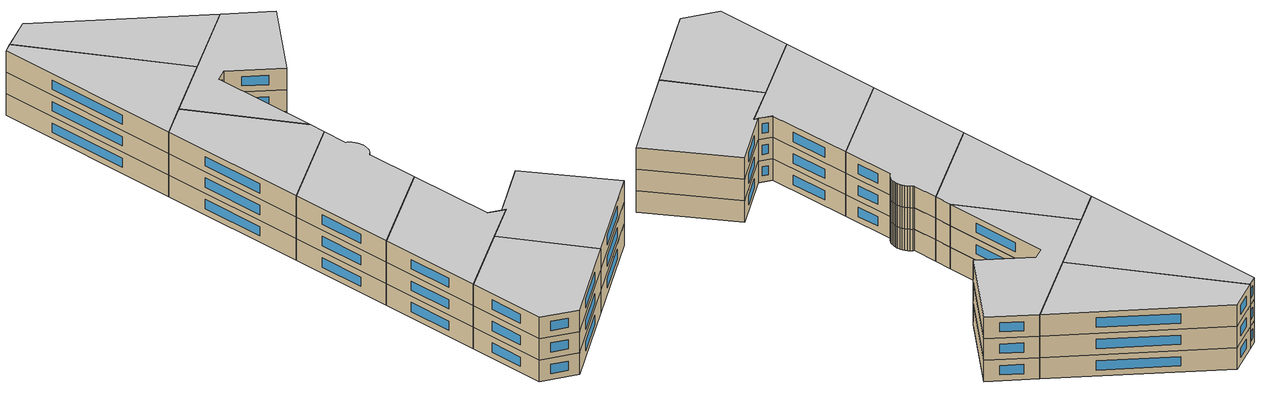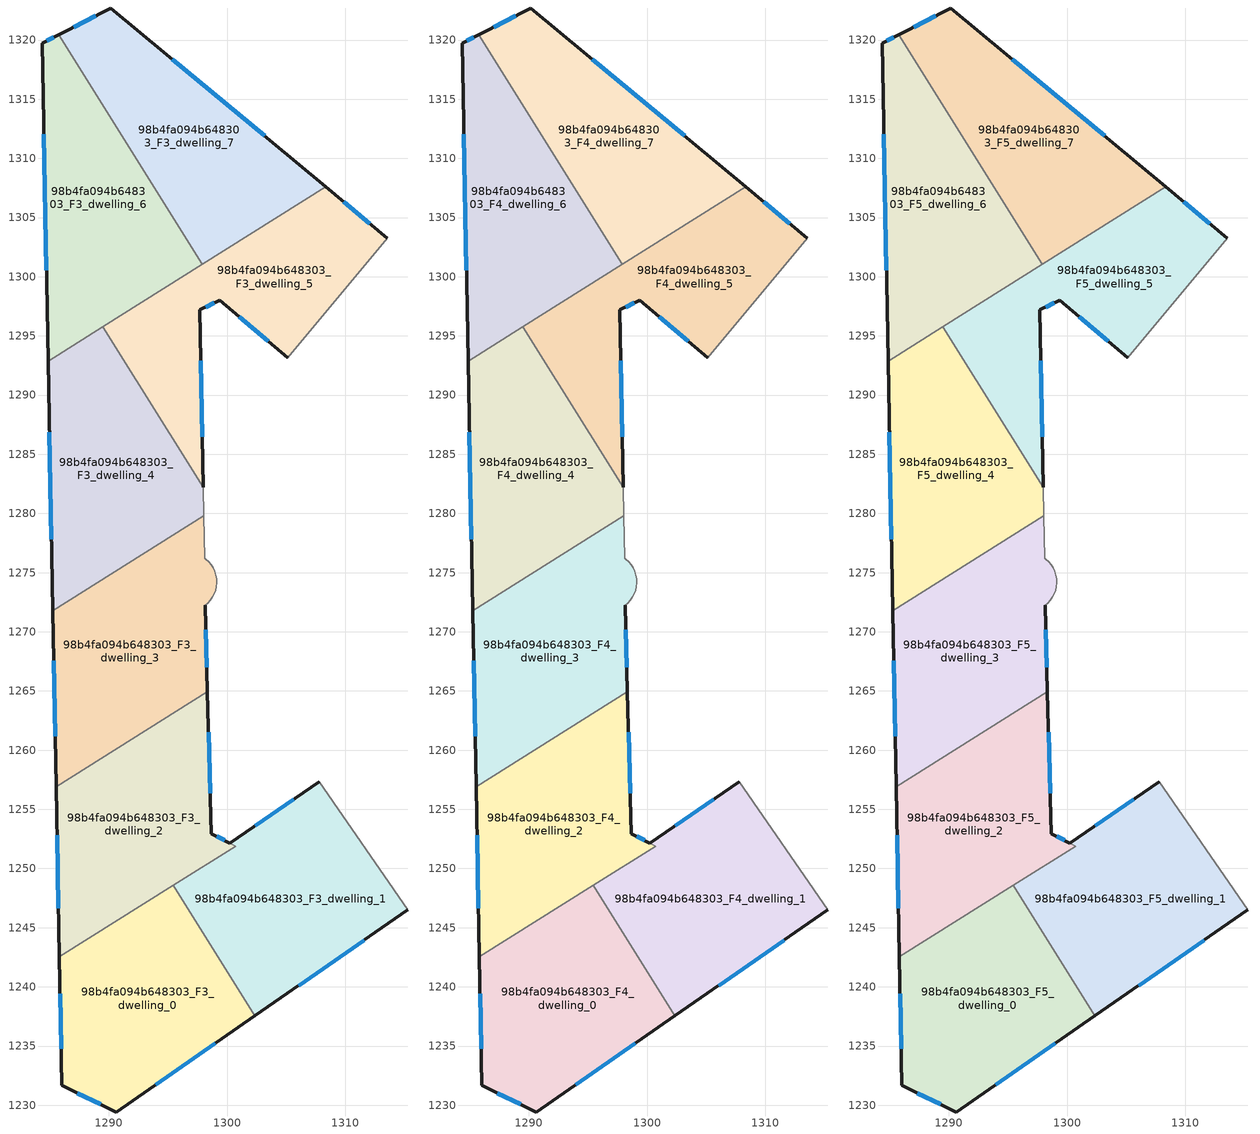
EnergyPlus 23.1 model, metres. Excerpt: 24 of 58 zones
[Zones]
98b4fa094b648303_F3_dwelling_0
 floor to 98b4fa094b648303_F2_dwelling_0 (EU_floor_Construction): 1295.46,1248.57 1302.36,1237.55 1290.63,1229.42 1286.04,1231.67 1285.83,1242.54 z9
 wall outside (EU_wall_Construction): 1285.83,1242.54 1286.04,1231.67 1290.63,1229.42 1302.36,1237.55 z9:12
 wall to 98b4fa094b648303_F3_dwelling_1 (EU_wall_Construction): 1302.36,1237.55 1295.46,1248.57 z9:12
 wall to 98b4fa094b648303_F3_dwelling_2 (EU_wall_Construction): 1295.46,1248.57 1285.83,1242.54 z9:12
 window (EU_Window_Construction): 1285.89,1239.43 1285.98,1234.77 / 1293.98,1231.75 1299.01,1235.23 / 1287.35,1231.03 1289.32,1230.06 z9.86:11.14
98b4fa094b648303_F3_dwelling_1
 floor to 98b4fa094b648303_F2_dwelling_1 (EU_floor_Construction): 1307.79,1257.32 1315.28,1246.51 1302.36,1237.55 1295.46,1248.57 1300.73,1251.88 1298.67,1252.95 1300.24,1252.13 z9
 wall outside (EU_wall_Construction): 1307.79,1257.32 1300.24,1252.13 1298.67,1252.95 / 1302.36,1237.55 1315.28,1246.51 z9:12
 wall adiabatic (EU_wall_Construction): 1315.28,1246.51 1307.79,1257.32 z9:12
 wall to 98b4fa094b648303_F3_dwelling_2 (EU_wall_Construction): 1298.67,1252.94 1300.73,1251.88 1295.46,1248.57 z9:12
 window (EU_Window_Construction): 1299.79,1252.37 1299.12,1252.71 / 1305.63,1255.84 1302.4,1253.61 / 1306.05,1240.11 1311.59,1243.95 z9.86:11.14
98b4fa094b648303_F3_dwelling_2
 floor to 98b4fa094b648303_F2_dwelling_2 (EU_floor_Construction): 1298.35,1264.92 1298.67,1252.95 1298.67,1252.94 1300.73,1251.88 1285.83,1242.54 1285.56,1256.9 z9
 wall outside (EU_wall_Construction): 1285.56,1256.9 1285.83,1242.54 / 1298.67,1252.94 1298.67,1252.95 1298.35,1264.92 z9:12
 wall to 98b4fa094b648303_F3_dwelling_3 (EU_wall_Construction): 1298.35,1264.92 1285.56,1256.9 z9:12
 window (EU_Window_Construction): 1285.64,1252.8 1285.76,1246.65 / 1298.58,1256.37 1298.44,1261.5 z9.86:11.14
98b4fa094b648303_F3_dwelling_3
 floor to 98b4fa094b648303_F2_dwelling_3 (EU_floor_Construction): 1298.04,1279.79 1298.11,1276.23 1298.22,1276.14 1298.46,1275.92 1298.67,1275.67 1298.84,1275.39 1298.97,1275.1 1299.07,1274.79 1299.12,1274.47 1299.13,1274.25 1299.13,1274.15 1299.1,1273.83 1299.03,1273.51 1298.92,1273.21 1298.77,1272.92 1298.58,1272.66 1298.36,1272.42 1298.16,1272.25 1298.35,1264.92 1285.56,1256.9 1285.28,1271.8 z9
 wall outside (EU_wall_Construction): 1298.35,1264.92 1298.16,1272.25 / 1285.28,1271.8 1285.56,1256.9 z9:12
 wall adiabatic (EU_wall_Construction): 1298.16,1272.25 1298.36,1272.42 1298.58,1272.66 1298.77,1272.92 1298.92,1273.21 1299.03,1273.51 1299.1,1273.83 1299.13,1274.15 1299.13,1274.25 1299.12,1274.47 1299.07,1274.79 1298.97,1275.1 1298.84,1275.39 1298.67,1275.67 1298.46,1275.92 1298.22,1276.14 1298.11,1276.23 1298.04,1279.79 z9:12
 wall to 98b4fa094b648303_F3_dwelling_4 (EU_wall_Construction): 1298.04,1279.79 1285.28,1271.8 z9:12
 window (EU_Window_Construction): 1298.3,1267.01 1298.21,1270.16 / 1285.36,1267.54 1285.48,1261.16 z9.86:11.14
98b4fa094b648303_F3_dwelling_4
 floor to 98b4fa094b648303_F2_dwelling_4 (EU_floor_Construction): 1289.49,1295.76 1298,1282.2 1298.04,1279.79 1285.28,1271.8 1284.89,1292.87 z9
 wall outside (EU_wall_Construction): 1284.89,1292.87 1285.28,1271.8 z9:12
 wall to 98b4fa094b648303_F3_dwelling_5 (EU_wall_Construction): 1298,1282.2 1289.49,1295.76 z9:12
 wall adiabatic (EU_wall_Construction): 1298.04,1279.79 1298,1282.2 z9:12
 wall to 98b4fa094b648303_F3_dwelling_6 (EU_wall_Construction): 1289.49,1295.76 1284.89,1292.87 z9:12
 window (EU_Window_Construction): 1285,1286.85 1285.17,1277.82 z9.86:11.14
98b4fa094b648303_F3_dwelling_5
 floor to 98b4fa094b648303_F2_dwelling_5 (EU_floor_Construction): 1313.56,1303.26 1305.15,1293.15 1299.41,1298.01 1297.72,1297.21 1298,1282.2 1289.49,1295.76 1308.36,1307.58 z9
 wall outside (EU_wall_Construction): 1313.56,1303.26 1308.36,1307.58 / 1298,1282.2 1297.72,1297.21 1299.41,1298.01 1305.15,1293.15 z9:12
 wall adiabatic (EU_wall_Construction): 1305.15,1293.15 1313.56,1303.26 z9:12
 wall to 98b4fa094b648303_F3_dwelling_7 (EU_wall_Construction): 1308.36,1307.58 1297.93,1301.04 z9:12
 wall to 98b4fa094b648303_F3_dwelling_6 (EU_wall_Construction): 1297.93,1301.04 1289.5,1295.76 z9:12
 window (EU_Window_Construction): 1312.07,1304.5 1309.85,1306.35 / 1301.05,1296.63 1303.51,1294.54 / 1298.2,1297.44 1298.92,1297.78 / 1297.92,1286.48 1297.8,1292.92 z9.86:11.14
98b4fa094b648303_F3_dwelling_6
 floor to 98b4fa094b648303_F2_dwelling_6 (EU_floor_Construction): 1285.77,1320.44 1297.93,1301.04 1284.89,1292.87 1284.38,1319.73 z9
 wall outside (EU_wall_Construction): 1285.77,1320.44 1284.38,1319.73 1284.89,1292.87 z9:12
 wall to 98b4fa094b648303_F3_dwelling_7 (EU_wall_Construction): 1297.93,1301.04 1285.77,1320.44 z9:12
 window (EU_Window_Construction): 1285.37,1320.24 1284.78,1319.93 / 1284.53,1312.05 1284.74,1300.54 z9.86:11.14
98b4fa094b648303_F3_dwelling_7
 floor to 98b4fa094b648303_F2_dwelling_7 (EU_floor_Construction): 1308.36,1307.58 1297.93,1301.04 1285.77,1320.44 1290.19,1322.71 z9
 wall outside (EU_wall_Construction): 1308.36,1307.58 1290.19,1322.71 1285.77,1320.44 z9:12
 window (EU_Window_Construction): 1288.93,1322.06 1287.03,1321.09 / 1303.17,1311.9 1295.38,1318.39 z9.86:11.14
98b4fa094b648303_F4_dwelling_0
 floor to 98b4fa094b648303_F3_dwelling_0 (EU_floor_Construction): 1295.46,1248.57 1302.36,1237.55 1290.63,1229.42 1286.04,1231.67 1285.83,1242.54 z12
 wall outside (EU_wall_Construction): 1285.83,1242.54 1286.04,1231.67 1290.63,1229.42 1302.36,1237.55 z12:15
 wall to 98b4fa094b648303_F4_dwelling_1 (EU_wall_Construction): 1302.36,1237.55 1295.46,1248.57 z12:15
 wall to 98b4fa094b648303_F4_dwelling_2 (EU_wall_Construction): 1295.46,1248.57 1285.83,1242.54 z12:15
 window (EU_Window_Construction): 1285.89,1239.43 1285.98,1234.77 / 1293.98,1231.75 1299.01,1235.23 / 1287.35,1231.03 1289.32,1230.06 z12.86:14.14
98b4fa094b648303_F4_dwelling_1
 floor to 98b4fa094b648303_F3_dwelling_1 (EU_floor_Construction): 1307.79,1257.32 1315.28,1246.51 1302.36,1237.55 1295.46,1248.57 1300.73,1251.88 1298.67,1252.95 1300.24,1252.13 z12
 wall outside (EU_wall_Construction): 1307.79,1257.32 1300.24,1252.13 1298.67,1252.95 / 1302.36,1237.55 1315.28,1246.51 z12:15
 wall adiabatic (EU_wall_Construction): 1315.28,1246.51 1307.79,1257.32 z12:15
 wall to 98b4fa094b648303_F4_dwelling_2 (EU_wall_Construction): 1298.67,1252.94 1300.73,1251.88 1295.46,1248.57 z12:15
 window (EU_Window_Construction): 1299.79,1252.37 1299.12,1252.71 / 1305.63,1255.84 1302.4,1253.61 / 1306.05,1240.11 1311.59,1243.95 z12.86:14.14
98b4fa094b648303_F4_dwelling_2
 floor to 98b4fa094b648303_F3_dwelling_2 (EU_floor_Construction): 1298.35,1264.92 1298.67,1252.95 1298.67,1252.94 1300.73,1251.88 1285.83,1242.54 1285.56,1256.9 z12
 wall outside (EU_wall_Construction): 1285.56,1256.9 1285.83,1242.54 / 1298.67,1252.94 1298.67,1252.95 1298.35,1264.92 z12:15
 wall to 98b4fa094b648303_F4_dwelling_3 (EU_wall_Construction): 1298.35,1264.92 1285.56,1256.9 z12:15
 window (EU_Window_Construction): 1285.64,1252.8 1285.76,1246.65 / 1298.58,1256.37 1298.44,1261.5 z12.86:14.14
98b4fa094b648303_F4_dwelling_3
 floor to 98b4fa094b648303_F3_dwelling_3 (EU_floor_Construction): 1298.04,1279.79 1298.11,1276.23 1298.22,1276.14 1298.46,1275.92 1298.67,1275.67 1298.84,1275.39 1298.97,1275.1 1299.07,1274.79 1299.12,1274.47 1299.13,1274.25 1299.13,1274.15 1299.1,1273.83 1299.03,1273.51 1298.92,1273.21 1298.77,1272.92 1298.58,1272.66 1298.36,1272.42 1298.16,1272.25 1298.35,1264.92 1285.56,1256.9 1285.28,1271.8 z12
 wall outside (EU_wall_Construction): 1298.35,1264.92 1298.16,1272.25 / 1285.28,1271.8 1285.56,1256.9 z12:15
 wall adiabatic (EU_wall_Construction): 1298.16,1272.25 1298.36,1272.42 1298.58,1272.66 1298.77,1272.92 1298.92,1273.21 1299.03,1273.51 1299.1,1273.83 1299.13,1274.15 1299.13,1274.25 1299.12,1274.47 1299.07,1274.79 1298.97,1275.1 1298.84,1275.39 1298.67,1275.67 1298.46,1275.92 1298.22,1276.14 1298.11,1276.23 1298.04,1279.79 z12:15
 wall to 98b4fa094b648303_F4_dwelling_4 (EU_wall_Construction): 1298.04,1279.79 1285.28,1271.8 z12:15
 window (EU_Window_Construction): 1298.3,1267.01 1298.21,1270.16 / 1285.36,1267.54 1285.48,1261.16 z12.86:14.14
98b4fa094b648303_F4_dwelling_4
 floor to 98b4fa094b648303_F3_dwelling_4 (EU_floor_Construction): 1289.49,1295.76 1298,1282.2 1298.04,1279.79 1285.28,1271.8 1284.89,1292.87 z12
 wall outside (EU_wall_Construction): 1284.89,1292.87 1285.28,1271.8 z12:15
 wall to 98b4fa094b648303_F4_dwelling_5 (EU_wall_Construction): 1298,1282.2 1289.49,1295.76 z12:15
 wall adiabatic (EU_wall_Construction): 1298.04,1279.79 1298,1282.2 z12:15
 wall to 98b4fa094b648303_F4_dwelling_6 (EU_wall_Construction): 1289.49,1295.76 1284.89,1292.87 z12:15
 window (EU_Window_Construction): 1285,1286.85 1285.17,1277.82 z12.86:14.14
98b4fa094b648303_F4_dwelling_5
 floor to 98b4fa094b648303_F3_dwelling_5 (EU_floor_Construction): 1313.56,1303.26 1305.15,1293.15 1299.41,1298.01 1297.72,1297.21 1298,1282.2 1289.49,1295.76 1308.36,1307.58 z12
 wall outside (EU_wall_Construction): 1313.56,1303.26 1308.36,1307.58 / 1298,1282.2 1297.72,1297.21 1299.41,1298.01 1305.15,1293.15 z12:15
 wall adiabatic (EU_wall_Construction): 1305.15,1293.15 1313.56,1303.26 z12:15
 wall to 98b4fa094b648303_F4_dwelling_7 (EU_wall_Construction): 1308.36,1307.58 1297.93,1301.04 z12:15
 wall to 98b4fa094b648303_F4_dwelling_6 (EU_wall_Construction): 1297.93,1301.04 1289.5,1295.76 z12:15
 window (EU_Window_Construction): 1312.07,1304.5 1309.85,1306.35 / 1301.05,1296.63 1303.51,1294.54 / 1298.2,1297.44 1298.92,1297.78 / 1297.92,1286.48 1297.8,1292.92 z12.86:14.14
98b4fa094b648303_F4_dwelling_6
 floor to 98b4fa094b648303_F3_dwelling_6 (EU_floor_Construction): 1285.77,1320.44 1297.93,1301.04 1284.89,1292.87 1284.38,1319.73 z12
 wall outside (EU_wall_Construction): 1285.77,1320.44 1284.38,1319.73 1284.89,1292.87 z12:15
 wall to 98b4fa094b648303_F4_dwelling_7 (EU_wall_Construction): 1297.93,1301.04 1285.77,1320.44 z12:15
 window (EU_Window_Construction): 1285.37,1320.24 1284.78,1319.93 / 1284.53,1312.05 1284.74,1300.54 z12.86:14.14
98b4fa094b648303_F4_dwelling_7
 floor to 98b4fa094b648303_F3_dwelling_7 (EU_floor_Construction): 1308.36,1307.58 1297.93,1301.04 1285.77,1320.44 1290.19,1322.71 z12
 wall outside (EU_wall_Construction): 1308.36,1307.58 1290.19,1322.71 1285.77,1320.44 z12:15
 window (EU_Window_Construction): 1288.93,1322.06 1287.03,1321.09 / 1303.17,1311.9 1295.38,1318.39 z12.86:14.14
98b4fa094b648303_F5_dwelling_0
 floor to 98b4fa094b648303_F4_dwelling_0 (EU_floor_Construction): 1295.46,1248.57 1302.36,1237.55 1290.63,1229.42 1286.04,1231.67 1285.83,1242.54 z15
 wall outside (EU_wall_Construction): 1285.83,1242.54 1286.04,1231.67 1290.63,1229.42 1302.36,1237.55 z15:18
 wall to 98b4fa094b648303_F5_dwelling_1 (EU_wall_Construction): 1302.36,1237.55 1295.46,1248.57 z15:18
 wall to 98b4fa094b648303_F5_dwelling_2 (EU_wall_Construction): 1295.46,1248.57 1285.83,1242.54 z15:18
 window (EU_Window_Construction): 1285.89,1239.43 1285.98,1234.77 / 1293.98,1231.75 1299.01,1235.23 / 1287.35,1231.03 1289.32,1230.06 z15.86:17.14
 ceiling to 98b4fa094b648303_F6_dwelling_0 (EU_floor_Construction): 1302.36,1237.55 1295.46,1248.57 1285.83,1242.54 1286.04,1231.67 1290.63,1229.42 z18
98b4fa094b648303_F5_dwelling_1
 floor to 98b4fa094b648303_F4_dwelling_1 (EU_floor_Construction): 1307.79,1257.32 1315.28,1246.51 1302.36,1237.55 1295.46,1248.57 1300.73,1251.88 1298.67,1252.95 1300.24,1252.13 z15
 wall outside (EU_wall_Construction): 1307.79,1257.32 1300.24,1252.13 1298.67,1252.95 / 1302.36,1237.55 1315.28,1246.51 z15:18
 wall adiabatic (EU_wall_Construction): 1315.28,1246.51 1307.79,1257.32 z15:18
 wall to 98b4fa094b648303_F5_dwelling_2 (EU_wall_Construction): 1298.67,1252.94 1300.73,1251.88 1295.46,1248.57 z15:18
 window (EU_Window_Construction): 1299.79,1252.37 1299.12,1252.71 / 1305.63,1255.84 1302.4,1253.61 / 1306.05,1240.11 1311.59,1243.95 z15.86:17.14
 ceiling to 98b4fa094b648303_F6_dwelling_1 (EU_floor_Construction): 1315.28,1246.51 1307.79,1257.32 1300.24,1252.13 1298.67,1252.95 1300.73,1251.88 1295.46,1248.57 1302.36,1237.55 z18
98b4fa094b648303_F5_dwelling_2
 floor to 98b4fa094b648303_F4_dwelling_2 (EU_floor_Construction): 1298.35,1264.92 1298.67,1252.95 1298.67,1252.94 1300.73,1251.88 1285.83,1242.54 1285.56,1256.9 z15
 wall outside (EU_wall_Construction): 1285.56,1256.9 1285.83,1242.54 / 1298.67,1252.94 1298.67,1252.95 1298.35,1264.92 z15:18
 wall to 98b4fa094b648303_F5_dwelling_3 (EU_wall_Construction): 1298.35,1264.92 1285.56,1256.9 z15:18
 window (EU_Window_Construction): 1285.64,1252.8 1285.76,1246.65 / 1298.58,1256.37 1298.44,1261.5 z15.86:17.14
 ceiling to 98b4fa094b648303_F6_dwelling_2 (EU_floor_Construction): 1300.73,1251.88 1298.67,1252.94 1298.67,1252.95 1298.35,1264.92 1285.56,1256.9 1285.83,1242.54 z18
98b4fa094b648303_F5_dwelling_3
 floor to 98b4fa094b648303_F4_dwelling_3 (EU_floor_Construction): 1298.04,1279.79 1298.11,1276.23 1298.22,1276.14 1298.46,1275.92 1298.67,1275.67 1298.84,1275.39 1298.97,1275.1 1299.07,1274.79 1299.12,1274.47 1299.13,1274.25 1299.13,1274.15 1299.1,1273.83 1299.03,1273.51 1298.92,1273.21 1298.77,1272.92 1298.58,1272.66 1298.36,1272.42 1298.16,1272.25 1298.35,1264.92 1285.56,1256.9 1285.28,1271.8 z15
 wall outside (EU_wall_Construction): 1298.35,1264.92 1298.16,1272.25 / 1285.28,1271.8 1285.56,1256.9 z15:18
 wall adiabatic (EU_wall_Construction): 1298.16,1272.25 1298.36,1272.42 1298.58,1272.66 1298.77,1272.92 1298.92,1273.21 1299.03,1273.51 1299.1,1273.83 1299.13,1274.15 1299.13,1274.25 1299.12,1274.47 1299.07,1274.79 1298.97,1275.1 1298.84,1275.39 1298.67,1275.67 1298.46,1275.92 1298.22,1276.14 1298.11,1276.23 1298.04,1279.79 z15:18
 wall to 98b4fa094b648303_F5_dwelling_4 (EU_wall_Construction): 1298.04,1279.79 1285.28,1271.8 z15:18
 window (EU_Window_Construction): 1298.3,1267.01 1298.21,1270.16 / 1285.36,1267.54 1285.48,1261.16 z15.86:17.14
 ceiling to 98b4fa094b648303_F6_dwelling_3 (EU_floor_Construction): 1298.35,1264.92 1298.16,1272.25 1298.36,1272.42 1298.58,1272.66 1298.77,1272.92 1298.92,1273.21 1299.03,1273.51 1299.1,1273.83 1299.13,1274.15 1299.13,1274.25 1299.12,1274.47 1299.07,1274.79 1298.97,1275.1 1298.84,1275.39 1298.67,1275.67 1298.46,1275.92 1298.22,1276.14 1298.11,1276.23 1298.04,1279.79 1285.28,1271.8 1285.56,1256.9 z18
98b4fa094b648303_F5_dwelling_4
 floor to 98b4fa094b648303_F4_dwelling_4 (EU_floor_Construction): 1289.49,1295.76 1298,1282.2 1298.04,1279.79 1285.28,1271.8 1284.89,1292.87 z15
 wall outside (EU_wall_Construction): 1284.89,1292.87 1285.28,1271.8 z15:18
 wall to 98b4fa094b648303_F5_dwelling_5 (EU_wall_Construction): 1298,1282.2 1289.49,1295.76 z15:18
 wall adiabatic (EU_wall_Construction): 1298.04,1279.79 1298,1282.2 z15:18
 wall to 98b4fa094b648303_F5_dwelling_6 (EU_wall_Construction): 1289.49,1295.76 1284.89,1292.87 z15:18
 window (EU_Window_Construction): 1285,1286.85 1285.17,1277.82 z15.86:17.14
 ceiling to 98b4fa094b648303_F6_dwelling_4 (EU_floor_Construction): 1298.04,1279.79 1298,1282.2 1289.49,1295.76 1284.89,1292.87 1285.28,1271.8 z18
98b4fa094b648303_F5_dwelling_5
 floor to 98b4fa094b648303_F4_dwelling_5 (EU_floor_Construction): 1313.56,1303.26 1305.15,1293.15 1299.41,1298.01 1297.72,1297.21 1298,1282.2 1289.49,1295.76 1308.36,1307.58 z15
 wall outside (EU_wall_Construction): 1313.56,1303.26 1308.36,1307.58 / 1298,1282.2 1297.72,1297.21 1299.41,1298.01 1305.15,1293.15 z15:18
 wall adiabatic (EU_wall_Construction): 1305.15,1293.15 1313.56,1303.26 z15:18
 wall to 98b4fa094b648303_F5_dwelling_7 (EU_wall_Construction): 1308.36,1307.58 1297.93,1301.04 z15:18
 wall to 98b4fa094b648303_F5_dwelling_6 (EU_wall_Construction): 1297.93,1301.04 1289.5,1295.76 z15:18
 window (EU_Window_Construction): 1312.07,1304.5 1309.85,1306.35 / 1301.05,1296.63 1303.51,1294.54 / 1298.2,1297.44 1298.92,1297.78 / 1297.92,1286.48 1297.8,1292.92 z15.86:17.14
 ceiling to 98b4fa094b648303_F6_dwelling_5 (EU_floor_Construction): 1305.15,1293.15 1313.56,1303.26 1308.36,1307.58 1289.49,1295.76 1298,1282.2 1297.72,1297.21 1299.41,1298.01 z18
98b4fa094b648303_F5_dwelling_6
 floor to 98b4fa094b648303_F4_dwelling_6 (EU_floor_Construction): 1285.77,1320.44 1297.93,1301.04 1284.89,1292.87 1284.38,1319.73 z15
 wall outside (EU_wall_Construction): 1285.77,1320.44 1284.38,1319.73 1284.89,1292.87 z15:18
 wall to 98b4fa094b648303_F5_dwelling_7 (EU_wall_Construction): 1297.93,1301.04 1285.77,1320.44 z15:18
 window (EU_Window_Construction): 1285.37,1320.24 1284.78,1319.93 / 1284.53,1312.05 1284.74,1300.54 z15.86:17.14
 ceiling to 98b4fa094b648303_F6_dwelling_6 (EU_floor_Construction): 1297.93,1301.04 1285.77,1320.44 1284.38,1319.73 1284.89,1292.87 z18
98b4fa094b648303_F5_dwelling_7
 floor to 98b4fa094b648303_F4_dwelling_7 (EU_floor_Construction): 1308.36,1307.58 1297.93,1301.04 1285.77,1320.44 1290.19,1322.71 z15
 wall outside (EU_wall_Construction): 1308.36,1307.58 1290.19,1322.71 1285.77,1320.44 z15:18
 window (EU_Window_Construction): 1288.93,1322.06 1287.03,1321.09 / 1303.17,1311.9 1295.38,1318.39 z15.86:17.14
 ceiling to 98b4fa094b648303_F6_dwelling_7 (EU_floor_Construction): 1308.36,1307.58 1290.19,1322.71 1285.77,1320.44 1297.93,1301.04 z18
[Building]
EU S2 Campaign: North Axis=0; Terrain=City; Solar Distribution=FullExterior
[Site:Location]
Helsinki-Vantaa.AP: Latitude=60.317; Longitude=24.963; Time Zone=2; Elevation=54.6
[SizingPeriod:WeatherFileDays]
AnnualSizingPeriod: Begin Month=1; Begin Day of Month=1; End Month=12; End Day of Month=31; Day of Week for Start Day=Monday; Use Weather File Daylight Saving Period=No; Use Weather File Rain and Snow Indicators=No
[MATERIAL]
EU_InternalMass_Material: Roughness=MediumRough; Thickness=0.1; Conductivity=1; Density=1800; Specific Heat=900; Thermal Absorptance=0.9; Solar Absorptance=0.7; Visible Absorptance=0.7
[MATERIAL:NOMASS] Roughness=MediumRough; Thermal Absorptance=0.9; Solar Absorptance=0.7; Visible Absorptance=0.7
Name | Thermal Resistance
EU_wall_NoMass | 1.10183
EU_floor_NoMass | 1.70606
[WINDOWMATERIAL:SIMPLEGLAZINGSYSTEM]
EU_Window_SimpleGlazing: UFactor=3.11035; Solar Heat Gain Coefficient=0.8; Visible Transmittance=0.8
[CONSTRUCTION]
EU_wall_Construction: EU_wall_NoMass
EU_floor_Construction: EU_floor_NoMass
EU_Window_Construction: EU_Window_SimpleGlazing
EU_InternalMass_Construction: EU_InternalMass_Material
[ZONE] Type=1; Multiplier=1; Ceiling Height=autocalculate; Floor Area=autocalculate; Part of Total Floor Area=Yes
Name | Volume
98b4fa094b648303_F3_dwelling_0; 98b4fa094b648303_F4_dwelling_0; 98b4fa094b648303_F5_dwelling_0 | 585.045
98b4fa094b648303_F3_dwelling_1; 98b4fa094b648303_F4_dwelling_1; 98b4fa094b648303_F5_dwelling_1 | 603.205
98b4fa094b648303_F3_dwelling_2; 98b4fa094b648303_F4_dwelling_2; 98b4fa094b648303_F5_dwelling_2 | 566.836
98b4fa094b648303_F3_dwelling_3; 98b4fa094b648303_F4_dwelling_3; 98b4fa094b648303_F5_dwelling_3 | 585.051
98b4fa094b648303_F3_dwelling_4; 98b4fa094b648303_F4_dwelling_4; 98b4fa094b648303_F5_dwelling_4 | 585.023
98b4fa094b648303_F3_dwelling_5; 98b4fa094b648303_F4_dwelling_5; 98b4fa094b648303_F5_dwelling_5; 98b4fa094b648303_F3_dwelling_6; 98b4fa094b648303_F4_dwelling_6; 98b4fa094b648303_F5_dwelling_6 | 585.031
98b4fa094b648303_F3_dwelling_7; 98b4fa094b648303_F4_dwelling_7; 98b4fa094b648303_F5_dwelling_7 | 585.036
[INTERNALMASS] Construction=EU_InternalMass_Construction
Name | Zone or ZoneList | Surface Area
98b4fa094b648303_F3_dwelling_0_EU_InternalMass | 98b4fa094b648303_F3_dwelling_0 | 195.012
98b4fa094b648303_F3_dwelling_1_EU_InternalMass | 98b4fa094b648303_F3_dwelling_1 | 201.074
98b4fa094b648303_F3_dwelling_2_EU_InternalMass | 98b4fa094b648303_F3_dwelling_2 | 188.945
98b4fa094b648303_F3_dwelling_3_EU_InternalMass | 98b4fa094b648303_F3_dwelling_3 | 195.017
98b4fa094b648303_F3_dwelling_4_EU_InternalMass | 98b4fa094b648303_F3_dwelling_4 | 195.012
98b4fa094b648303_F3_dwelling_5_EU_InternalMass | 98b4fa094b648303_F3_dwelling_5 | 195.007
98b4fa094b648303_F3_dwelling_6_EU_InternalMass | 98b4fa094b648303_F3_dwelling_6 | 195.009
98b4fa094b648303_F3_dwelling_7_EU_InternalMass | 98b4fa094b648303_F3_dwelling_7 | 195.012
98b4fa094b648303_F4_dwelling_0_EU_InternalMass | 98b4fa094b648303_F4_dwelling_0 | 195.012
98b4fa094b648303_F4_dwelling_1_EU_InternalMass | 98b4fa094b648303_F4_dwelling_1 | 201.074
98b4fa094b648303_F4_dwelling_2_EU_InternalMass | 98b4fa094b648303_F4_dwelling_2 | 188.945
98b4fa094b648303_F4_dwelling_3_EU_InternalMass | 98b4fa094b648303_F4_dwelling_3 | 195.017
98b4fa094b648303_F4_dwelling_4_EU_InternalMass | 98b4fa094b648303_F4_dwelling_4 | 195.012
98b4fa094b648303_F4_dwelling_5_EU_InternalMass | 98b4fa094b648303_F4_dwelling_5 | 195.007
98b4fa094b648303_F4_dwelling_6_EU_InternalMass | 98b4fa094b648303_F4_dwelling_6 | 195.009
98b4fa094b648303_F4_dwelling_7_EU_InternalMass | 98b4fa094b648303_F4_dwelling_7 | 195.012
98b4fa094b648303_F5_dwelling_0_EU_InternalMass | 98b4fa094b648303_F5_dwelling_0 | 195.012
98b4fa094b648303_F5_dwelling_1_EU_InternalMass | 98b4fa094b648303_F5_dwelling_1 | 201.074
98b4fa094b648303_F5_dwelling_2_EU_InternalMass | 98b4fa094b648303_F5_dwelling_2 | 188.945
98b4fa094b648303_F5_dwelling_3_EU_InternalMass | 98b4fa094b648303_F5_dwelling_3 | 195.017
98b4fa094b648303_F5_dwelling_4_EU_InternalMass | 98b4fa094b648303_F5_dwelling_4 | 195.012
98b4fa094b648303_F5_dwelling_5_EU_InternalMass | 98b4fa094b648303_F5_dwelling_5 | 195.007
98b4fa094b648303_F5_dwelling_6_EU_InternalMass | 98b4fa094b648303_F5_dwelling_6 | 195.009
98b4fa094b648303_F5_dwelling_7_EU_InternalMass | 98b4fa094b648303_F5_dwelling_7 | 195.012
[OTHEREQUIPMENT] Fuel Type=Electricity; Design Level Calculation Method=Watts/Area; Power per Zone Floor Area=1; Fraction Latent=0; Fraction Radiant=0; Fraction Lost=0; Carbon Dioxide Generation Rate=0; EndUse Subcategory=EU_Step8_InternalGains
Name | Zone or ZoneList or Space or SpaceList | Schedule
EU_Step8_InternalGain_98b4fa094b648303_F3_dwelling_0_f000 | 98b4fa094b648303_F3_dwelling_0 | EU_Step8_GainSchedule_98b4fa094b648303_F3_dwelling_0_f000
EU_Step8_InternalGain_98b4fa094b648303_F3_dwelling_1_f000 | 98b4fa094b648303_F3_dwelling_1 | EU_Step8_GainSchedule_98b4fa094b648303_F3_dwelling_1_f000
EU_Step8_InternalGain_98b4fa094b648303_F3_dwelling_2_f000 | 98b4fa094b648303_F3_dwelling_2 | EU_Step8_GainSchedule_98b4fa094b648303_F3_dwelling_2_f000
EU_Step8_InternalGain_98b4fa094b648303_F3_dwelling_3_f000 | 98b4fa094b648303_F3_dwelling_3 | EU_Step8_GainSchedule_98b4fa094b648303_F3_dwelling_3_f000
EU_Step8_InternalGain_98b4fa094b648303_F3_dwelling_4_f000 | 98b4fa094b648303_F3_dwelling_4 | EU_Step8_GainSchedule_98b4fa094b648303_F3_dwelling_4_f000
EU_Step8_InternalGain_98b4fa094b648303_F3_dwelling_5_f000 | 98b4fa094b648303_F3_dwelling_5 | EU_Step8_GainSchedule_98b4fa094b648303_F3_dwelling_5_f000
EU_Step8_InternalGain_98b4fa094b648303_F3_dwelling_6_f000 | 98b4fa094b648303_F3_dwelling_6 | EU_Step8_GainSchedule_98b4fa094b648303_F3_dwelling_6_f000
EU_Step8_InternalGain_98b4fa094b648303_F3_dwelling_7_f000 | 98b4fa094b648303_F3_dwelling_7 | EU_Step8_GainSchedule_98b4fa094b648303_F3_dwelling_7_f000
EU_Step8_InternalGain_98b4fa094b648303_F4_dwelling_0_f000 | 98b4fa094b648303_F4_dwelling_0 | EU_Step8_GainSchedule_98b4fa094b648303_F4_dwelling_0_f000
EU_Step8_InternalGain_98b4fa094b648303_F4_dwelling_1_f000 | 98b4fa094b648303_F4_dwelling_1 | EU_Step8_GainSchedule_98b4fa094b648303_F4_dwelling_1_f000
EU_Step8_InternalGain_98b4fa094b648303_F4_dwelling_2_f000 | 98b4fa094b648303_F4_dwelling_2 | EU_Step8_GainSchedule_98b4fa094b648303_F4_dwelling_2_f000
EU_Step8_InternalGain_98b4fa094b648303_F4_dwelling_3_f000 | 98b4fa094b648303_F4_dwelling_3 | EU_Step8_GainSchedule_98b4fa094b648303_F4_dwelling_3_f000
EU_Step8_InternalGain_98b4fa094b648303_F4_dwelling_4_f000 | 98b4fa094b648303_F4_dwelling_4 | EU_Step8_GainSchedule_98b4fa094b648303_F4_dwelling_4_f000
EU_Step8_InternalGain_98b4fa094b648303_F4_dwelling_5_f000 | 98b4fa094b648303_F4_dwelling_5 | EU_Step8_GainSchedule_98b4fa094b648303_F4_dwelling_5_f000
EU_Step8_InternalGain_98b4fa094b648303_F4_dwelling_6_f000 | 98b4fa094b648303_F4_dwelling_6 | EU_Step8_GainSchedule_98b4fa094b648303_F4_dwelling_6_f000
EU_Step8_InternalGain_98b4fa094b648303_F4_dwelling_7_f000 | 98b4fa094b648303_F4_dwelling_7 | EU_Step8_GainSchedule_98b4fa094b648303_F4_dwelling_7_f000
EU_Step8_InternalGain_98b4fa094b648303_F5_dwelling_0_f000 | 98b4fa094b648303_F5_dwelling_0 | EU_Step8_GainSchedule_98b4fa094b648303_F5_dwelling_0_f000
EU_Step8_InternalGain_98b4fa094b648303_F5_dwelling_1_f000 | 98b4fa094b648303_F5_dwelling_1 | EU_Step8_GainSchedule_98b4fa094b648303_F5_dwelling_1_f000
EU_Step8_InternalGain_98b4fa094b648303_F5_dwelling_2_f000 | 98b4fa094b648303_F5_dwelling_2 | EU_Step8_GainSchedule_98b4fa094b648303_F5_dwelling_2_f000
EU_Step8_InternalGain_98b4fa094b648303_F5_dwelling_3_f000 | 98b4fa094b648303_F5_dwelling_3 | EU_Step8_GainSchedule_98b4fa094b648303_F5_dwelling_3_f000
EU_Step8_InternalGain_98b4fa094b648303_F5_dwelling_4_f000 | 98b4fa094b648303_F5_dwelling_4 | EU_Step8_GainSchedule_98b4fa094b648303_F5_dwelling_4_f000
EU_Step8_InternalGain_98b4fa094b648303_F5_dwelling_5_f000 | 98b4fa094b648303_F5_dwelling_5 | EU_Step8_GainSchedule_98b4fa094b648303_F5_dwelling_5_f000
EU_Step8_InternalGain_98b4fa094b648303_F5_dwelling_6_f000 | 98b4fa094b648303_F5_dwelling_6 | EU_Step8_GainSchedule_98b4fa094b648303_F5_dwelling_6_f000
EU_Step8_InternalGain_98b4fa094b648303_F5_dwelling_7_f000 | 98b4fa094b648303_F5_dwelling_7 | EU_Step8_GainSchedule_98b4fa094b648303_F5_dwelling_7_f000
[ZONEVENTILATION:DESIGNFLOWRATE] Schedule=EU_AlwaysOn; Design Flow Rate Calculation Method=AirChanges/Hour; Air Changes per Hour=0.756316; Ventilation Type=Natural; Fan Pressure Rise=0; Fan Total Efficiency=1; Constant Term Coefficient=1; Temperature Term Coefficient=0; Velocity Term Coefficient=0; Velocity Squared Term Coefficient=0; Minimum Indoor Temperature=-100; Maximum Indoor Temperature=100; Delta Temperature=-100; Minimum Outdoor Temperature=-100; Maximum Outdoor Temperature=100; Maximum Wind Speed=40
Name | Zone or ZoneList or Space or SpaceList
EU_ConstantAir_98b4fa094b648303_F3_dwelling_0 | 98b4fa094b648303_F3_dwelling_0
EU_ConstantAir_98b4fa094b648303_F3_dwelling_1 | 98b4fa094b648303_F3_dwelling_1
EU_ConstantAir_98b4fa094b648303_F3_dwelling_2 | 98b4fa094b648303_F3_dwelling_2
EU_ConstantAir_98b4fa094b648303_F3_dwelling_3 | 98b4fa094b648303_F3_dwelling_3
EU_ConstantAir_98b4fa094b648303_F3_dwelling_4 | 98b4fa094b648303_F3_dwelling_4
EU_ConstantAir_98b4fa094b648303_F3_dwelling_5 | 98b4fa094b648303_F3_dwelling_5
EU_ConstantAir_98b4fa094b648303_F3_dwelling_6 | 98b4fa094b648303_F3_dwelling_6
EU_ConstantAir_98b4fa094b648303_F3_dwelling_7 | 98b4fa094b648303_F3_dwelling_7
EU_ConstantAir_98b4fa094b648303_F4_dwelling_0 | 98b4fa094b648303_F4_dwelling_0
EU_ConstantAir_98b4fa094b648303_F4_dwelling_1 | 98b4fa094b648303_F4_dwelling_1
EU_ConstantAir_98b4fa094b648303_F4_dwelling_2 | 98b4fa094b648303_F4_dwelling_2
EU_ConstantAir_98b4fa094b648303_F4_dwelling_3 | 98b4fa094b648303_F4_dwelling_3
EU_ConstantAir_98b4fa094b648303_F4_dwelling_4 | 98b4fa094b648303_F4_dwelling_4
EU_ConstantAir_98b4fa094b648303_F4_dwelling_5 | 98b4fa094b648303_F4_dwelling_5
EU_ConstantAir_98b4fa094b648303_F4_dwelling_6 | 98b4fa094b648303_F4_dwelling_6
EU_ConstantAir_98b4fa094b648303_F4_dwelling_7 | 98b4fa094b648303_F4_dwelling_7
EU_ConstantAir_98b4fa094b648303_F5_dwelling_0 | 98b4fa094b648303_F5_dwelling_0
EU_ConstantAir_98b4fa094b648303_F5_dwelling_1 | 98b4fa094b648303_F5_dwelling_1
EU_ConstantAir_98b4fa094b648303_F5_dwelling_2 | 98b4fa094b648303_F5_dwelling_2
EU_ConstantAir_98b4fa094b648303_F5_dwelling_3 | 98b4fa094b648303_F5_dwelling_3
EU_ConstantAir_98b4fa094b648303_F5_dwelling_4 | 98b4fa094b648303_F5_dwelling_4
EU_ConstantAir_98b4fa094b648303_F5_dwelling_5 | 98b4fa094b648303_F5_dwelling_5
EU_ConstantAir_98b4fa094b648303_F5_dwelling_6 | 98b4fa094b648303_F5_dwelling_6
EU_ConstantAir_98b4fa094b648303_F5_dwelling_7 | 98b4fa094b648303_F5_dwelling_7
[HVACTEMPLATE:THERMOSTAT] Constant Heating Setpoint=20; Constant Cooling Setpoint=50
EU_HeatOnly_98b4fa094b648303_F0_dwelling_7; EU_HeatOnly_98b4fa094b648303_F0_dwelling_8; EU_HeatOnly_98b4fa094b648303_F1_dwelling_0; EU_HeatOnly_98b4fa094b648303_F1_dwelling_1; EU_HeatOnly_98b4fa094b648303_F1_dwelling_2; EU_HeatOnly_98b4fa094b648303_F1_dwelling_3; EU_HeatOnly_98b4fa094b648303_F1_dwelling_4; EU_HeatOnly_98b4fa094b648303_F1_dwelling_5; EU_HeatOnly_98b4fa094b648303_F1_dwelling_6; EU_HeatOnly_98b4fa094b648303_F1_dwelling_7; EU_HeatOnly_98b4fa094b648303_F1_dwelling_8; EU_HeatOnly_98b4fa094b648303_F2_dwelling_0; EU_HeatOnly_98b4fa094b648303_F2_dwelling_1; EU_HeatOnly_98b4fa094b648303_F2_dwelling_2; EU_HeatOnly_98b4fa094b648303_F2_dwelling_3; EU_HeatOnly_98b4fa094b648303_F2_dwelling_4; EU_HeatOnly_98b4fa094b648303_F2_dwelling_5; EU_HeatOnly_98b4fa094b648303_F2_dwelling_6; EU_HeatOnly_98b4fa094b648303_F2_dwelling_7; EU_HeatOnly_98b4fa094b648303_F3_dwelling_0; EU_HeatOnly_98b4fa094b648303_F3_dwelling_1; EU_HeatOnly_98b4fa094b648303_F3_dwelling_2; EU_HeatOnly_98b4fa094b648303_F3_dwelling_3; EU_HeatOnly_98b4fa094b648303_F3_dwelling_4; EU_HeatOnly_98b4fa094b648303_F3_dwelling_5; EU_HeatOnly_98b4fa094b648303_F3_dwelling_6; EU_HeatOnly_98b4fa094b648303_F3_dwelling_7; EU_HeatOnly_98b4fa094b648303_F4_dwelling_0; EU_HeatOnly_98b4fa094b648303_F4_dwelling_1; EU_HeatOnly_98b4fa094b648303_F4_dwelling_2; EU_HeatOnly_98b4fa094b648303_F4_dwelling_3; EU_HeatOnly_98b4fa094b648303_F4_dwelling_4; EU_HeatOnly_98b4fa094b648303_F4_dwelling_5; EU_HeatOnly_98b4fa094b648303_F4_dwelling_6; EU_HeatOnly_98b4fa094b648303_F4_dwelling_7; EU_HeatOnly_98b4fa094b648303_F5_dwelling_0; EU_HeatOnly_98b4fa094b648303_F5_dwelling_1; EU_HeatOnly_98b4fa094b648303_F5_dwelling_2; EU_HeatOnly_98b4fa094b648303_F5_dwelling_3; EU_HeatOnly_98b4fa094b648303_F5_dwelling_4; EU_HeatOnly_98b4fa094b648303_F5_dwelling_5; EU_HeatOnly_98b4fa094b648303_F5_dwelling_6; EU_HeatOnly_98b4fa094b648303_F5_dwelling_7; EU_HeatOnly_98b4fa094b648303_F6_dwelling_0; EU_HeatOnly_98b4fa094b648303_F6_dwelling_1; EU_HeatOnly_98b4fa094b648303_F6_dwelling_2; EU_HeatOnly_98b4fa094b648303_F6_dwelling_3; EU_HeatOnly_98b4fa094b648303_F6_dwelling_4; EU_HeatOnly_98b4fa094b648303_F6_dwelling_5; EU_HeatOnly_98b4fa094b648303_F6_dwelling_6; EU_HeatOnly_98b4fa094b648303_F6_dwelling_7
[HVACTEMPLATE:ZONE:IDEALLOADSAIRSYSTEM] System Availability Schedule=EU_AlwaysOn; Maximum Heating Supply Air Temperature=50; Minimum Cooling Supply Air Temperature=13; Maximum Heating Supply Air Humidity Ratio=0.0156; Minimum Cooling Supply Air Humidity Ratio=0.0077; Heating Limit=NoLimit; Cooling Limit=NoLimit; Heating Availability Schedule=EU_AlwaysOn; Cooling Availability Schedule=EU_CoolingOff; Dehumidification Control Type=ConstantSensibleHeatRatio; Cooling Sensible Heat Ratio=0.7; Dehumidification Setpoint=60; Humidification Control Type=None; Humidification Setpoint=30; Outdoor Air Method=None; Outdoor Air Flow Rate per Person=0.00944; Outdoor Air Flow Rate per Zone Floor Area=0; Outdoor Air Flow Rate per Zone=0; Demand Controlled Ventilation Type=None; Outdoor Air Economizer Type=NoEconomizer; Heat Recovery Type=None; Sensible Heat Recovery Effectiveness=0.7; Latent Heat Recovery Effectiveness=0.65
Name | Template Thermostat
98b4fa094b648303_F3_dwelling_0 | EU_HeatOnly_98b4fa094b648303_F3_dwelling_0
98b4fa094b648303_F3_dwelling_1 | EU_HeatOnly_98b4fa094b648303_F3_dwelling_1
98b4fa094b648303_F3_dwelling_2 | EU_HeatOnly_98b4fa094b648303_F3_dwelling_2
98b4fa094b648303_F3_dwelling_3 | EU_HeatOnly_98b4fa094b648303_F3_dwelling_3
98b4fa094b648303_F3_dwelling_4 | EU_HeatOnly_98b4fa094b648303_F3_dwelling_4
98b4fa094b648303_F3_dwelling_5 | EU_HeatOnly_98b4fa094b648303_F3_dwelling_5
98b4fa094b648303_F3_dwelling_6 | EU_HeatOnly_98b4fa094b648303_F3_dwelling_6
98b4fa094b648303_F3_dwelling_7 | EU_HeatOnly_98b4fa094b648303_F3_dwelling_7
98b4fa094b648303_F4_dwelling_0 | EU_HeatOnly_98b4fa094b648303_F4_dwelling_0
98b4fa094b648303_F4_dwelling_1 | EU_HeatOnly_98b4fa094b648303_F4_dwelling_1
98b4fa094b648303_F4_dwelling_2 | EU_HeatOnly_98b4fa094b648303_F4_dwelling_2
98b4fa094b648303_F4_dwelling_3 | EU_HeatOnly_98b4fa094b648303_F4_dwelling_3
98b4fa094b648303_F4_dwelling_4 | EU_HeatOnly_98b4fa094b648303_F4_dwelling_4
98b4fa094b648303_F4_dwelling_5 | EU_HeatOnly_98b4fa094b648303_F4_dwelling_5
98b4fa094b648303_F4_dwelling_6 | EU_HeatOnly_98b4fa094b648303_F4_dwelling_6
98b4fa094b648303_F4_dwelling_7 | EU_HeatOnly_98b4fa094b648303_F4_dwelling_7
98b4fa094b648303_F5_dwelling_0 | EU_HeatOnly_98b4fa094b648303_F5_dwelling_0
98b4fa094b648303_F5_dwelling_1 | EU_HeatOnly_98b4fa094b648303_F5_dwelling_1
98b4fa094b648303_F5_dwelling_2 | EU_HeatOnly_98b4fa094b648303_F5_dwelling_2
98b4fa094b648303_F5_dwelling_3 | EU_HeatOnly_98b4fa094b648303_F5_dwelling_3
98b4fa094b648303_F5_dwelling_4 | EU_HeatOnly_98b4fa094b648303_F5_dwelling_4
98b4fa094b648303_F5_dwelling_5 | EU_HeatOnly_98b4fa094b648303_F5_dwelling_5
98b4fa094b648303_F5_dwelling_6 | EU_HeatOnly_98b4fa094b648303_F5_dwelling_6
98b4fa094b648303_F5_dwelling_7 | EU_HeatOnly_98b4fa094b648303_F5_dwelling_7
[SIZING:ZONE] Zone Cooling Design Supply Air Temperature Input Method=SupplyAirTemperature; Zone Cooling Design Supply Air Temperature=13; Zone Heating Design Supply Air Temperature Input Method=SupplyAirTemperature; Zone Heating Design Supply Air Temperature=50; Zone Cooling Design Supply Air Humidity Ratio=0.008; Zone Heating Design Supply Air Humidity Ratio=0.008; Cooling Design Air Flow Method=DesignDay; Cooling Design Air Flow Rate=0; Cooling Minimum Air Flow per Zone Floor Area=0.000762; Cooling Minimum Air Flow=0; Cooling Minimum Air Flow Fraction=0.2; Heating Design Air Flow Method=DesignDay; Heating Design Air Flow Rate=0; Heating Maximum Air Flow per Zone Floor Area=0.002032; Heating Maximum Air Flow=0.141576; Heating Maximum Air Flow Fraction=0.3; Account for Dedicated Outdoor Air System=No; Dedicated Outdoor Air System Control Strategy=NeutralSupplyAir; Dedicated Outdoor Air Low Setpoint Temperature for Design=autosize; Dedicated Outdoor Air High Setpoint Temperature for Design=autosize; Zone Load Sizing Method=Sensible Load Only No Latent Load; Zone Latent Cooling Design Supply Air Humidity Ratio Input Method=HumidityRatioDifference; Zone Cooling Design Supply Air Humidity Ratio Difference=0.005; Zone Latent Heating Design Supply Air Humidity Ratio Input Method=HumidityRatioDifference; Zone Humidification Design Supply Air Humidity Ratio Difference=0.005
98b4fa094b648303_F3_dwelling_0; 98b4fa094b648303_F3_dwelling_1; 98b4fa094b648303_F3_dwelling_2; 98b4fa094b648303_F3_dwelling_3; 98b4fa094b648303_F3_dwelling_4; 98b4fa094b648303_F3_dwelling_5; 98b4fa094b648303_F3_dwelling_6; 98b4fa094b648303_F3_dwelling_7; 98b4fa094b648303_F4_dwelling_0; 98b4fa094b648303_F4_dwelling_1; 98b4fa094b648303_F4_dwelling_2; 98b4fa094b648303_F4_dwelling_3; 98b4fa094b648303_F4_dwelling_4; 98b4fa094b648303_F4_dwelling_5; 98b4fa094b648303_F4_dwelling_6; 98b4fa094b648303_F4_dwelling_7; 98b4fa094b648303_F5_dwelling_0; 98b4fa094b648303_F5_dwelling_1; 98b4fa094b648303_F5_dwelling_2; 98b4fa094b648303_F5_dwelling_3; 98b4fa094b648303_F5_dwelling_4; 98b4fa094b648303_F5_dwelling_5; 98b4fa094b648303_F5_dwelling_6; 98b4fa094b648303_F5_dwelling_7
[SCHEDULE:CONSTANT]
Name | Hourly Value
EU_AlwaysOn | 1
EU_CoolingOff | 0
[SCHEDULE:FILE] Column Number=1; Rows to Skip at Top=0; Number of Hours of Data=8760; Column Separator=Comma; Interpolate to Timestep=No; Minutes per Item=60; Adjust Schedule for Daylight Savings=Yes
Name | File
EU_Step8_GainSchedule_98b4fa094b648303_F3_dwelling_0_f000 | ../../schedules/98b4fa094b648303/98b4fa094b648303_F3_dwelling_0_f000_gain.csv
EU_Step8_GainSchedule_98b4fa094b648303_F3_dwelling_1_f000 | ../../schedules/98b4fa094b648303/98b4fa094b648303_F3_dwelling_1_f000_gain.csv
EU_Step8_GainSchedule_98b4fa094b648303_F3_dwelling_2_f000 | ../../schedules/98b4fa094b648303/98b4fa094b648303_F3_dwelling_2_f000_gain.csv
EU_Step8_GainSchedule_98b4fa094b648303_F3_dwelling_3_f000 | ../../schedules/98b4fa094b648303/98b4fa094b648303_F3_dwelling_3_f000_gain.csv
EU_Step8_GainSchedule_98b4fa094b648303_F3_dwelling_4_f000 | ../../schedules/98b4fa094b648303/98b4fa094b648303_F3_dwelling_4_f000_gain.csv
EU_Step8_GainSchedule_98b4fa094b648303_F3_dwelling_5_f000 | ../../schedules/98b4fa094b648303/98b4fa094b648303_F3_dwelling_5_f000_gain.csv
EU_Step8_GainSchedule_98b4fa094b648303_F3_dwelling_6_f000 | ../../schedules/98b4fa094b648303/98b4fa094b648303_F3_dwelling_6_f000_gain.csv
EU_Step8_GainSchedule_98b4fa094b648303_F3_dwelling_7_f000 | ../../schedules/98b4fa094b648303/98b4fa094b648303_F3_dwelling_7_f000_gain.csv
EU_Step8_GainSchedule_98b4fa094b648303_F4_dwelling_0_f000 | ../../schedules/98b4fa094b648303/98b4fa094b648303_F4_dwelling_0_f000_gain.csv
EU_Step8_GainSchedule_98b4fa094b648303_F4_dwelling_1_f000 | ../../schedules/98b4fa094b648303/98b4fa094b648303_F4_dwelling_1_f000_gain.csv
EU_Step8_GainSchedule_98b4fa094b648303_F4_dwelling_2_f000 | ../../schedules/98b4fa094b648303/98b4fa094b648303_F4_dwelling_2_f000_gain.csv
EU_Step8_GainSchedule_98b4fa094b648303_F4_dwelling_3_f000 | ../../schedules/98b4fa094b648303/98b4fa094b648303_F4_dwelling_3_f000_gain.csv
EU_Step8_GainSchedule_98b4fa094b648303_F4_dwelling_4_f000 | ../../schedules/98b4fa094b648303/98b4fa094b648303_F4_dwelling_4_f000_gain.csv
EU_Step8_GainSchedule_98b4fa094b648303_F4_dwelling_5_f000 | ../../schedules/98b4fa094b648303/98b4fa094b648303_F4_dwelling_5_f000_gain.csv
EU_Step8_GainSchedule_98b4fa094b648303_F4_dwelling_6_f000 | ../../schedules/98b4fa094b648303/98b4fa094b648303_F4_dwelling_6_f000_gain.csv
EU_Step8_GainSchedule_98b4fa094b648303_F4_dwelling_7_f000 | ../../schedules/98b4fa094b648303/98b4fa094b648303_F4_dwelling_7_f000_gain.csv
EU_Step8_GainSchedule_98b4fa094b648303_F5_dwelling_0_f000 | ../../schedules/98b4fa094b648303/98b4fa094b648303_F5_dwelling_0_f000_gain.csv
EU_Step8_GainSchedule_98b4fa094b648303_F5_dwelling_1_f000 | ../../schedules/98b4fa094b648303/98b4fa094b648303_F5_dwelling_1_f000_gain.csv
EU_Step8_GainSchedule_98b4fa094b648303_F5_dwelling_2_f000 | ../../schedules/98b4fa094b648303/98b4fa094b648303_F5_dwelling_2_f000_gain.csv
EU_Step8_GainSchedule_98b4fa094b648303_F5_dwelling_3_f000 | ../../schedules/98b4fa094b648303/98b4fa094b648303_F5_dwelling_3_f000_gain.csv
EU_Step8_GainSchedule_98b4fa094b648303_F5_dwelling_4_f000 | ../../schedules/98b4fa094b648303/98b4fa094b648303_F5_dwelling_4_f000_gain.csv
EU_Step8_GainSchedule_98b4fa094b648303_F5_dwelling_5_f000 | ../../schedules/98b4fa094b648303/98b4fa094b648303_F5_dwelling_5_f000_gain.csv
EU_Step8_GainSchedule_98b4fa094b648303_F5_dwelling_6_f000 | ../../schedules/98b4fa094b648303/98b4fa094b648303_F5_dwelling_6_f000_gain.csv
EU_Step8_GainSchedule_98b4fa094b648303_F5_dwelling_7_f000 | ../../schedules/98b4fa094b648303/98b4fa094b648303_F5_dwelling_7_f000_gain.csv
